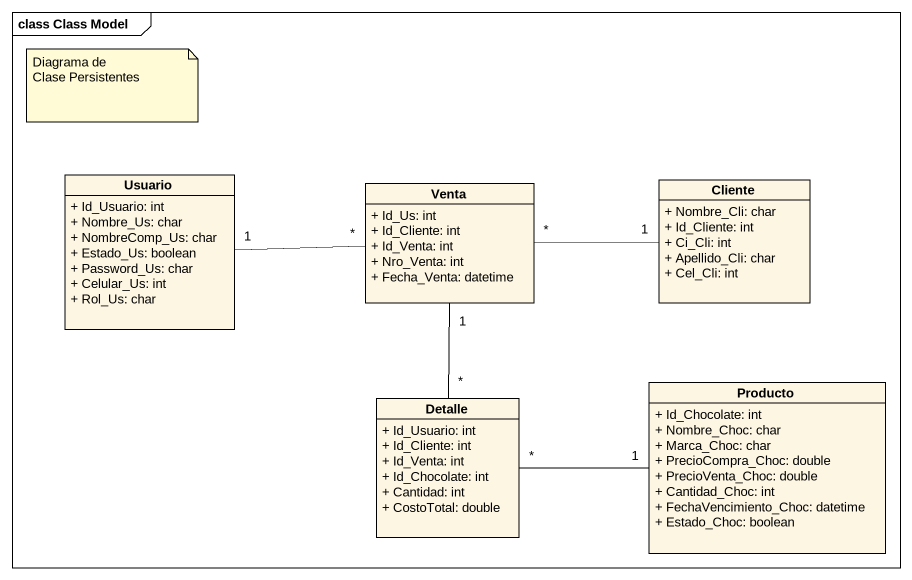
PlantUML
@startuml
mainframe class Class Model
hide circle
hide empty members
skinparam classAttributeIconSize 0
class Usuario {
  + Id_Usuario: int
  + Nombre_Us: char
  + NombreComp_Us: char
  + Estado_Us: boolean
  + Password_Us: char
  + Celular_Us: int
  + Rol_Us: char
}
class Venta {
  + Id_Us: int
  + Id_Cliente: int
  + Id_Venta: int
  + Nro_Venta: int
  + Fecha_Venta: datetime
}
class Cliente {
  + Nombre_Cli: char
  + Id_Cliente: int
  + Ci_Cli: int
  + Apellido_Cli: char
  + Cel_Cli: int
}
class Producto {
  + Id_Chocolate: int
  + Nombre_Choc: char
  + Marca_Choc: char
  + PrecioCompra_Choc: double
  + PrecioVenta_Choc: double
  + Cantidad_Choc: int
  + FechaVencimiento_Choc: datetime
  + Estado_Choc: boolean
}
class Detalle {
  + Id_Usuario: int
  + Id_Cliente: int
  + Id_Venta: int
  + Id_Chocolate: int
  + Cantidad: int
  + CostoTotal: double
}
Usuario "1" -right- "*" Venta
Venta "*" -right- "1" Cliente
Venta "1" -- "*" Detalle
Producto "1" -left- "*" Detalle
note as N1
  Diagrama de
  Clase Persistentes
end note
@enduml
